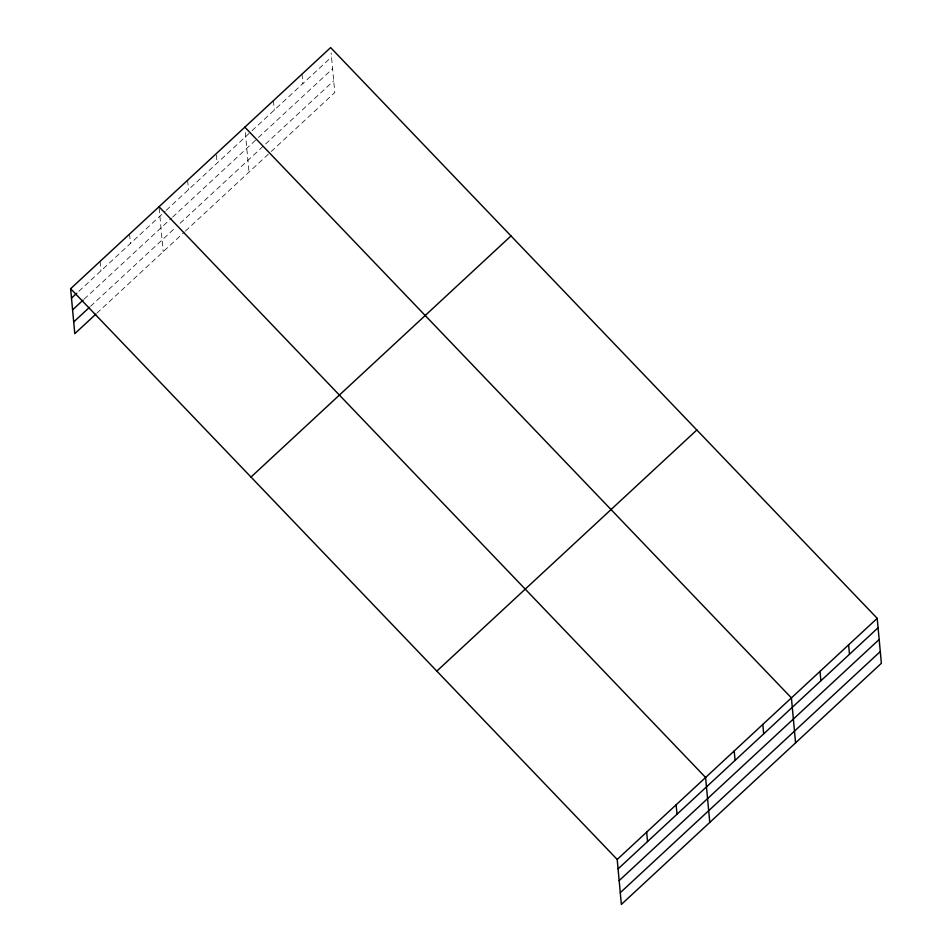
<?xml version="1.0" encoding="UTF-8"?>
<svg xmlns="http://www.w3.org/2000/svg" width="952" height="952" viewBox="0 0 952 952"><rect width="100%" height="100%" fill="white"/><g stroke="black" fill="none" stroke-linecap="round" stroke-linejoin="round"><path stroke-width="0.71" stroke-dasharray="4.76 3.57" d="M78.861 291.3L165.196 211.249M166.255 210.261L250.995 131.685M252.054 130.698L331.498 57.025M84.157 299.118L171.574 218.056M172.633 217.08L257.385 138.492M258.444 137.504L332.593 68.746M90.547 306.318L175.882 227.195M180.118 223.256L333.712 80.825M96.89 313.172L184.379 232.038M185.438 231.05L270.178 152.475M271.237 151.487L334.795 92.546L331.129 52.991M302.022 74.125L302.903 83.55M273.426 100.638L274.307 110.075M245.33 132.554L248.996 172.122M216.354 155.033L217.104 163.113M187.627 180.214L188.496 189.638M159.151 208.083L163.197 251.685M129.555 234.061L130.436 243.486M100.091 261.383L100.96 270.808"/><path stroke-width="1.43" d="M70.626 288.706L330.63 47.6L877.208 618.336L881.373 663.294L621.37 904.4L617.205 859.454L70.626 288.706L74.791 333.664L95.843 314.148M71.495 298.131L76.755 293.252M72.578 309.864L83.11 300.094M73.709 321.943L89.488 307.294M250.995 477.059L510.998 235.941M436.825 671.101L696.84 429.995M617.205 859.454L877.208 618.336M618.074 868.878L878.077 627.761M619.169 880.6L879.172 639.482M620.288 892.678L880.291 651.561M244.831 127.163L791.409 697.899L795.574 742.857M159.02 206.727L705.599 777.475L709.776 822.421M848.613 644.861L849.481 654.286M820.005 671.386L820.886 680.811M762.802 724.424L763.683 733.849M734.206 750.949L735.075 760.374M676.134 804.797L677.015 814.222M646.67 832.119L647.538 841.544"/></g></svg>
